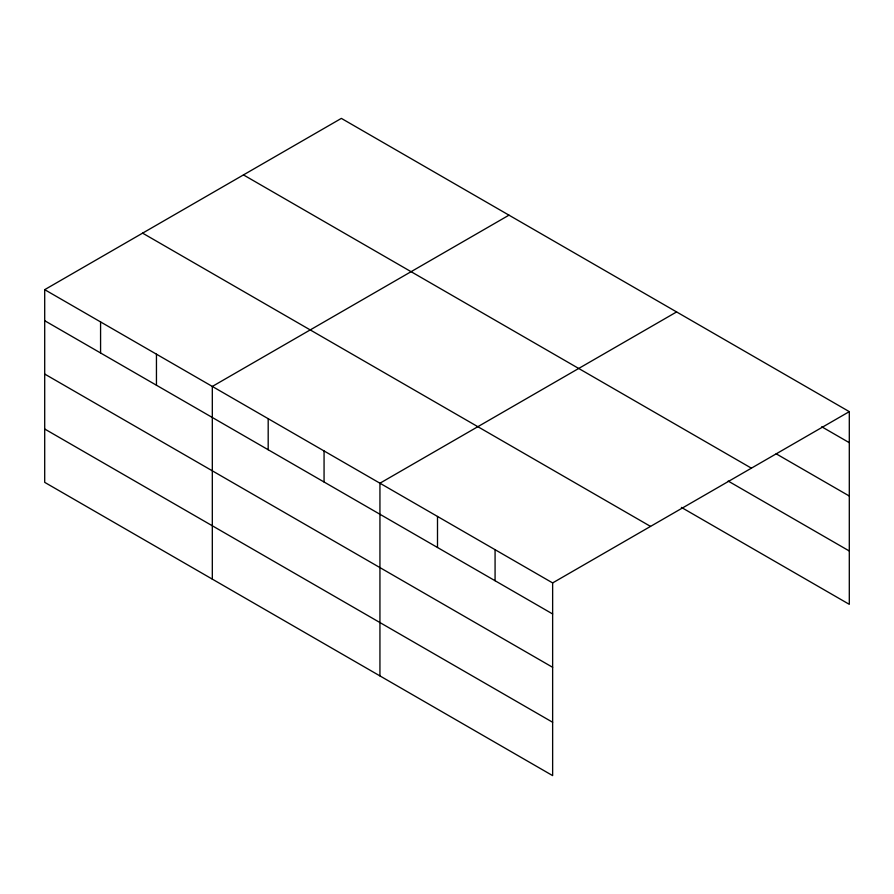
<?xml version="1.0" encoding="UTF-8"?>
<svg xmlns="http://www.w3.org/2000/svg" width="894" height="894" viewBox="0 0 894 894"><rect width="100%" height="100%" fill="white"/><g stroke="black" fill="none" stroke-linecap="round" stroke-linejoin="round"><path stroke-width="1.34" d="M552.637 667.304L552.637 582.922L44.7 289.667L44.7 482.358L552.637 775.612L552.637 667.304L44.7 374.05M681.396 507.401L849.3 604.333L849.3 411.642L341.363 118.388L44.7 289.667M508.988 215.163L212.314 386.443L212.314 579.133M676.602 311.939L379.939 483.218L379.939 675.909M552.637 582.922L849.3 411.642M821.72 426.762L849.3 442.686M776.148 453.794L849.3 496.025M243.47 174.911L751.396 468.165M728.174 481.061L849.3 550.995M142.604 233.144L650.53 526.398M44.7 320.711L552.637 613.966M44.7 429.008L552.637 722.263M495.075 549.687L495.075 580.72M437.501 516.453L437.501 547.486M324.064 450.956L324.064 482M268.189 418.694L268.189 449.738M156.45 354.18L156.45 385.225M100.575 321.918L100.575 352.962"/></g></svg>
